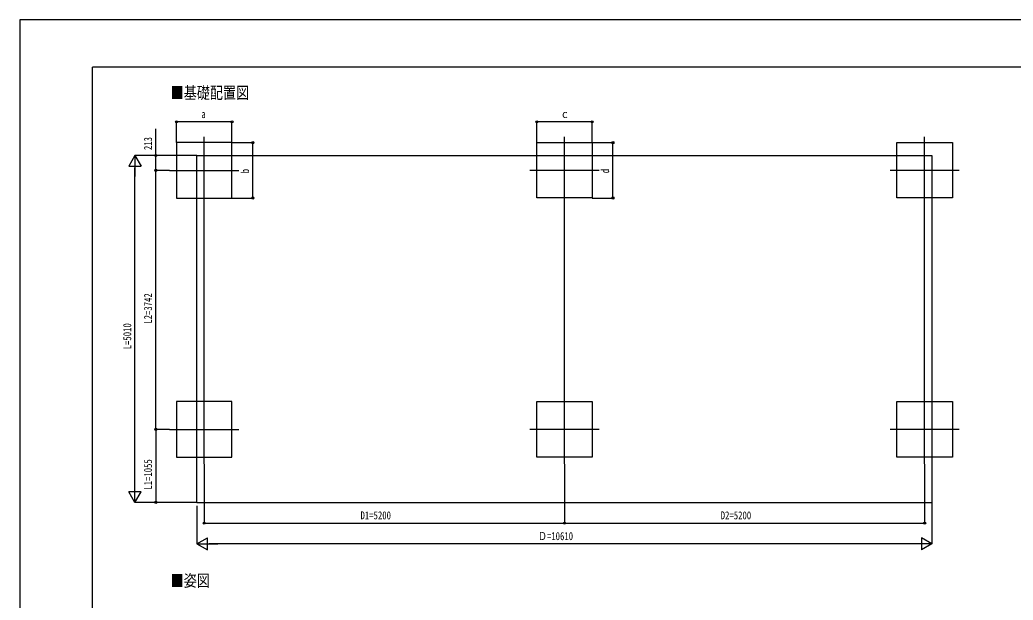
# Model space of a CAD drawing. Units: millimetres, scale not verified. Extents: x -14718 to 14718, y -10395 to 10395.
# Drawn here: x -14718 to -378, y 2011 to 10395 of the extents above; entities that cross this region are included whole.
import ezdxf
from ezdxf.enums import TextEntityAlignment as Align

# ---------------------------------------------------------------- set-up
doc = ezdxf.new("R2010")
doc.units = ezdxf.units.MM
doc.header["$LTSCALE"] = 50
for name, color, linetype in [('0-2_USER1', 3, 'Continuous'), ('0-3_YKK_12', 2, 'Continuous'), ('0-4_YKK_A1', 4, 'Continuous'), ('0-5_YKK_D', 6, 'Continuous'), ('0-6_YKK_ZWAK', 7, 'Continuous')]:
    doc.layers.add(name, color=color, linetype=linetype)
doc.styles.add('ＭＳ ゴシック', font='')
doc.styles.get('ＭＳ ゴシック').set_extended_font_data('MS Gothic')

msp = doc.modelspace()

# ---------------------------------------------------------------- linework, layer by layer
at = {"layer": '0-3_YKK_12'}
for p, q in [((-12055.44, 3978.88), (-12055.44, 8704.7)), ((-6855.44, 3978.88), (-6855.44, 8704.7)), ((-1655.44, 3978.88), (-1655.44, 8704.7)), ((-12555.44, 8220.83), (-11555.44, 8220.83)), ((-6355.44, 8220.83), (-7355.44, 8220.83)), ((-1155.44, 8220.83), (-2155.44, 8220.83)), ((-12555.44, 4478.83), (-11555.44, 4478.83)), ((-6355.44, 4478.83), (-7355.44, 4478.83)), ((-1155.44, 4478.83), (-2155.44, 4478.83))]:
    msp.add_line(p, q, dxfattribs=at)
at = {"layer": '0-4_YKK_A1'}
for p, q in [((-12160.44, 3423.88), (-12160.44, 8433.88)), ((-12160.44, 8433.88), (-1550.44, 8433.88)), ((-1550.44, 8433.88), (-1550.44, 3423.88)), ((-12160.44, 3423.88), (-1550.44, 3423.88))]:
    msp.add_line(p, q, dxfattribs=at)
for points in [[(-11655.44, 7820.83), (-11655.44, 8620.83), (-12455.44, 8620.83), (-12455.44, 7820.83)], [(-7255.44, 7821.67), (-7255.44, 8621.67), (-6455.44, 8621.67), (-6455.44, 7821.67)], [(-2055.44, 7821.67), (-2055.44, 8621.67), (-1255.44, 8621.67), (-1255.44, 7821.67)], [(-11655.44, 4078.83), (-11655.44, 4878.83), (-12455.44, 4878.83), (-12455.44, 4078.83)], [(-7255.44, 4078.83), (-7255.44, 4878.83), (-6455.44, 4878.83), (-6455.44, 4078.83)], [(-2055.44, 4078.83), (-2055.44, 4878.83), (-1255.44, 4878.83), (-1255.44, 4078.83)]]:
    msp.add_lwpolyline(points, close=True, dxfattribs=at)
at = {"layer": '0-5_YKK_D'}
for p, q in [((-12455.44, 8621.83), (-12455.44, 8921.83)), ((-11655.44, 8920.83), (-12455.44, 8920.83)), ((-11655.44, 8621.83), (-11655.44, 8921.83)), ((-7255.44, 8621.83), (-7255.44, 8922.67)), ((-6455.44, 8921.67), (-7255.44, 8921.67)), ((-6455.44, 8621.83), (-6455.44, 8922.67)), ((-11654.44, 8620.83), (-11354.44, 8620.83)), ((-11355.44, 7820.83), (-11355.44, 8620.83)), ((-6454.44, 8620.83), (-6154.44, 8620.83)), ((-6155.44, 7820.83), (-6155.44, 8620.83)), ((-13055.44, 8433.88), (-13142.94, 8282.32)), ((-12161.44, 8433.88), (-13056.44, 8433.88)), ((-13055.44, 8433.88), (-12967.94, 8282.32)), ((-13055.44, 8433.88), (-13055.44, 8130.77)), ((-12392.19, 8433.81), (-12756.44, 8433.81)), ((-13142.94, 8282.32), (-12967.94, 8282.32)), ((-13055.44, 3598.88), (-13055.44, 8258.88)), ((-12556.44, 8220.83), (-12756.44, 8220.83)), ((-12556.44, 8220.83), (-12756.44, 8220.83)), ((-12755.44, 4478.83), (-12755.44, 8220.83)), ((-11654.44, 7820.83), (-11354.44, 7820.83)), ((-6454.44, 7820.83), (-6154.44, 7820.83)), ((-12556.44, 4478.83), (-12756.44, 4478.83)), ((-12556.44, 4478.83), (-12756.44, 4478.83)), ((-12755.44, 4478.83), (-12755.44, 3423.88)), ((-12055.44, 3977.88), (-12055.44, 3122.88)), ((-6855.44, 3977.88), (-6855.44, 3122.88)), ((-6855.44, 3977.88), (-6855.44, 3122.88)), ((-1655.44, 3977.88), (-1655.44, 3122.88)), ((-13055.44, 3423.88), (-13055.44, 3726.99)), ((-13055.44, 3423.88), (-13142.94, 3575.43)), ((-12967.94, 3575.43), (-13142.94, 3575.43)), ((-13055.44, 3423.88), (-12967.94, 3575.43)), ((-12161.44, 3423.88), (-13056.44, 3423.88)), ((-12161.44, 3423.88), (-12756.44, 3423.88)), ((-12160.44, 3373.88), (-12160.44, 2822.88)), ((-1550.44, 3422.88), (-1550.44, 2822.88)), ((-12055.44, 3123.88), (-6855.44, 3123.88)), ((-6855.44, 3123.88), (-1655.44, 3123.88)), ((-12160.44, 2823.88), (-12008.88, 2911.38)), ((-12008.88, 2736.38), (-12008.88, 2911.38)), ((-1550.44, 2823.88), (-1701.99, 2911.38)), ((-1701.99, 2911.38), (-1701.99, 2736.38)), ((-12160.44, 2823.88), (-12008.88, 2736.38)), ((-12160.44, 2823.88), (-11857.33, 2823.88)), ((-1725.44, 2823.88), (-11985.44, 2823.88)), ((-1550.44, 2823.88), (-1853.54, 2823.88)), ((-1550.44, 2823.88), (-1701.99, 2736.38))]:
    msp.add_line(p, q, dxfattribs=at)
msp.add_lwpolyline([(-12755.44, 8220.83), (-12755.44, 8433.81), (-12755.44, 8818.91)], dxfattribs=at)
for centre in [(-12455.44, 8920.83), (-11655.44, 8920.83), (-7255.44, 8921.67), (-6455.44, 8921.67), (-11355.44, 8620.83), (-6155.44, 8620.83), (-12755.44, 8433.81), (-12755.44, 8220.83), (-12755.44, 8220.83), (-11355.44, 7820.83), (-6155.44, 7820.83), (-12755.44, 4478.83), (-12755.44, 4478.83), (-12755.44, 3423.88), (-12055.44, 3123.88), (-6855.44, 3123.88), (-6855.44, 3123.88), (-1655.44, 3123.88)]:
    msp.add_circle(centre, 14.88, dxfattribs=at)
at = {"layer": '0-6_YKK_ZWAK'}
for p in [(13632.57, 9712.5), (-13667.43, -8837.5)]:
    msp.add_line(p, (-13667.43, 9712.5), dxfattribs=at)
msp.add_lwpolyline([(-14717.5, -10395), (14717.5, -10395), (14717.5, 10395), (-14717.5, 10395)], close=True, dxfattribs=at)

# ---------------------------------------------------------------- texts
at = {"layer": '0-2_USER1', "style": 'ＭＳ ゴシック', "width": 0.8}
for s, p in [('■基礎配置図', (-12541.71, 9202.7)), ('■姿図', (-12541.71, 2154.7))]:
    msp.add_text(s, height=173.2, dxfattribs=at).set_placement(p, align=Align.BOTTOM_LEFT)
at = {"layer": '0-5_YKK_D', "style": 'ＭＳ ゴシック', "width": 0.8}
for s, p in [('a', (-12097.44, 8940.83)), ('ｃ', (-6914.24, 8941.67)), ('D1=5200', (-9799.84, 3143.88)), ('D2=5200', (-4599.84, 3143.88)), ('Ｄ=10610', (-7237.64, 2843.88))]:
    msp.add_text(s, height=115.5, dxfattribs=at).set_placement(p, align=Align.BOTTOM_LEFT)
for s, p in [('213', (-12775.44, 8513.31)), ('b', (-11375.44, 8178.83)), ('d', (-6175.44, 8178.83)), ('L2=3742', (-12775.44, 6005.43)), ('L=5010', (-13075.44, 5634.88)), ('L1=1055', (-12775.44, 3606.96))]:
    msp.add_text(s, height=115.5, rotation=90, dxfattribs=at).set_placement(p, align=Align.BOTTOM_LEFT)

doc.saveas('drawing.dxf')
